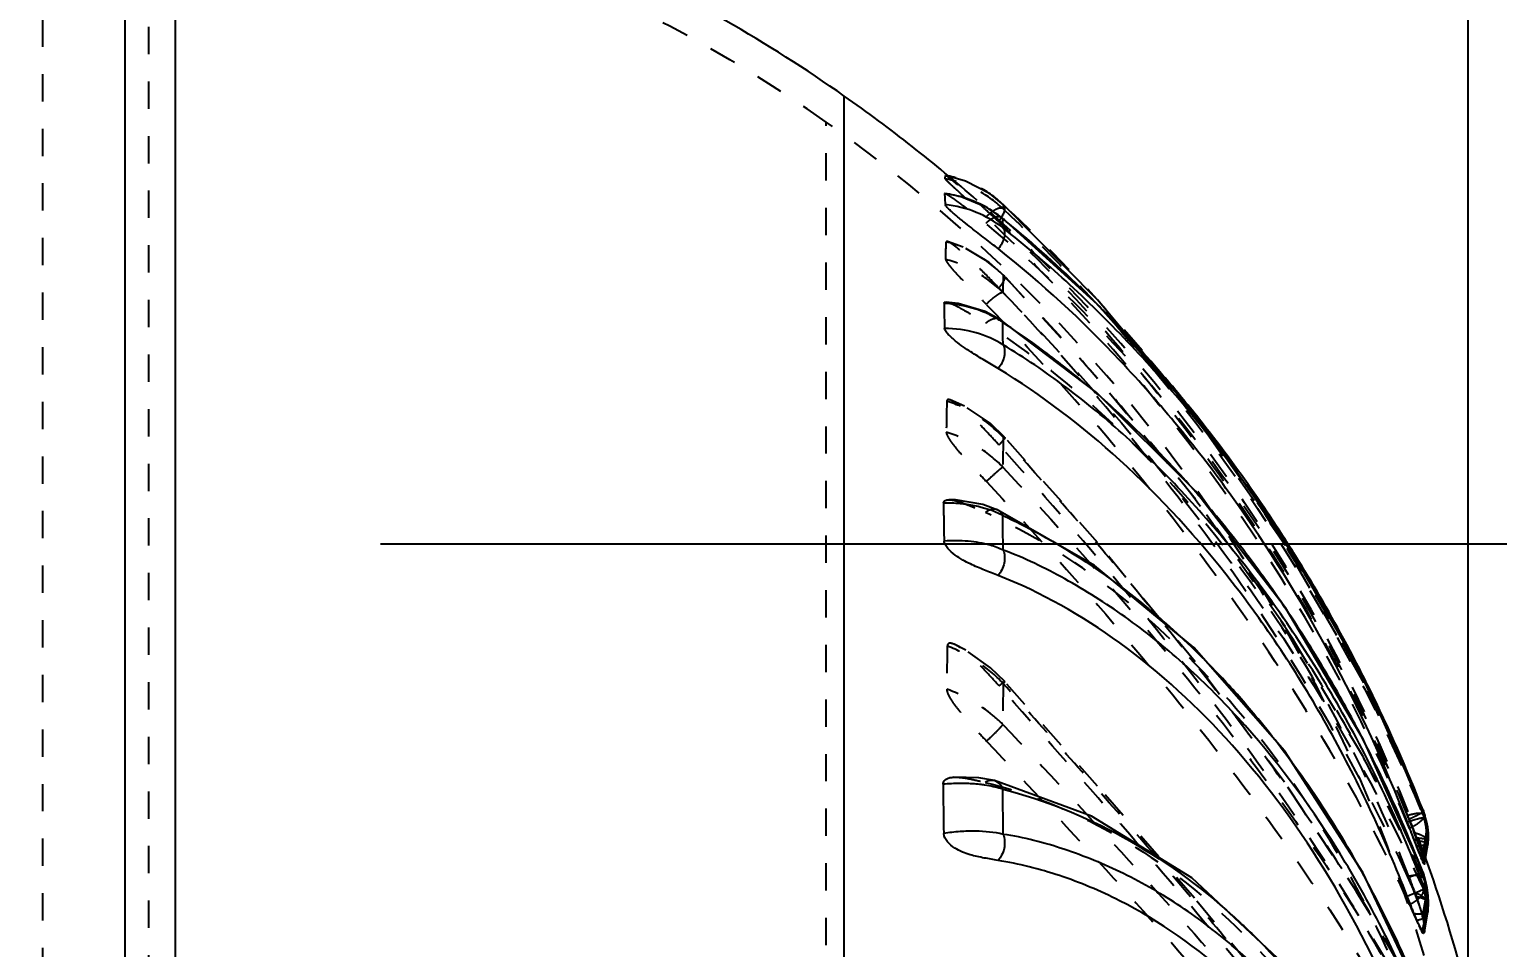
# Model space of a CAD drawing. Header units: millimetres. Extents: x 723 to 11228, y -2384 to 1578.
# Drawn here: x 1424.2 to 1512.1, y 322.1 to 377 of the extents above; entities that cross this region are included whole.
import ezdxf

# ---------------------------------------------------------------- set-up
doc = ezdxf.new("R2010")
doc.units = ezdxf.units.MM
doc.header["$LTSCALE"] = 16.335
doc.header["$PDMODE"] = 3
doc.header["$PDSIZE"] = 0.3125
doc.linetypes.add('HIDDEN', pattern=[0.2, 0.1, -0.1])
doc.layers.get('0').update_dxf_attribs({"linetype": 'CONTINUOUS'})
doc.layers.get('Defpoints').update_dxf_attribs({"linetype": 'CONTINUOUS'})
doc.layers.add('DEFAULT_2', color=8, linetype='HIDDEN')
doc.styles.get("Standard").update_dxf_attribs({"font": 'txt', "width": 0.8})
doc.dimstyles.new('ISO-25', dxfattribs={"dimtxt": 8, "dimasz": 8, "dimexe": 0, "dimexo": 0, "dimgap": 0, "dimtad": 1, "dimtxsty": 'Standard', "dimcen": 0, "dimclrd": 4, "dimclre": 4, "dimclrt": 6, "dimadec": 0, "dimazin": 0, "dimtfac": 1, "dimtofl": 0, "dimtmove": 0, "dimatfit": 3, "dimfxl": 0, "dimarcsym": 0})

# ---------------------------------------------------------------- blocks, each defined once
blk = doc.blocks.new('*D14')
at = {"color": 4, "lineweight": -2}
for p, q in [((1382.362, 291.603), (1382.362, 415.239)), ((1502.362, 415.239), (1390.362, 415.239)), ((1510.362, 291.603), (1510.362, 415.239))]:
    blk.add_line(p, q, dxfattribs=at)
at = {"color": 4}
for points in [[(1390.362, 416.572), (1390.362, 413.906), (1382.362, 415.239)], [(1502.362, 416.572), (1502.362, 413.906), (1510.362, 415.239)]]:
    blk.add_solid(points, dxfattribs=at)
at = {"layer": 'Defpoints', "color": 0}
for p in [(1382.362, 415.239), (1382.362, 291.603), (1510.362, 291.603)]:
    blk.add_point(p, dxfattribs=at)
at = {"color": 6, "insert": (1388.803, 419.239), "char_height": 8, "attachment_point": 5}
blk.add_mtext('128', dxfattribs=at)
blk = doc.blocks.new('*D107')
at = {"color": 4, "lineweight": -2}
for p, q in [((1445.258, 346.262), (1914.518, 346.262)), ((1914.518, 338.262), (1914.518, 245.426)), ((1703.239, 237.426), (1914.518, 237.426))]:
    blk.add_line(p, q, dxfattribs=at)
at = {"color": 4}
for points in [[(1913.184, 338.262), (1915.851, 338.262), (1914.518, 346.262)], [(1913.184, 245.426), (1915.851, 245.426), (1914.518, 237.426)]]:
    blk.add_solid(points, dxfattribs=at)
at = {"layer": 'Defpoints', "color": 0}
for p in [(1445.258, 346.262), (1703.239, 237.426), (1914.518, 237.426)]:
    blk.add_point(p, dxfattribs=at)
at = {"color": 6, "insert": (1909.851, 281.412), "char_height": 8, "attachment_point": 5, "rotation": 90}
blk.add_mtext('108,84', dxfattribs=at)

msp = doc.modelspace()

# ---------------------------------------------------------------- linework, layer by layer
at = {"color": 7, "linetype": 'Continuous'}
for p, q in [((1429.968, 391.128), (1429.968, 81.107)), ((1433.004, 86.333), (1433.004, 385.832)), ((1473.025, 101.806), (1473.025, 373.047)), ((1479.03, 367.21), (1479.048, 367.22)), ((1479.958, 367.039), (1479.048, 367.22)), ((1481.565, 366.379), (1479.958, 367.039)), ((1482.548, 366.547), (1482.549, 366.547)), ((1488.182, 360.855), (1482.549, 366.547)), ((1482.472, 365.758), (1481.565, 366.379)), ((1482.473, 365.758), (1482.472, 365.758)), ((1488.197, 360.559), (1482.473, 365.758)), ((1482.516, 365.714), (1482.473, 365.758)), ((1482.533, 365.15), (1482.516, 365.714)), ((1479.848, 360.63), (1479.118, 360.719)), ((1481.461, 360.153), (1479.848, 360.63)), ((1492.03, 356.256), (1488.182, 360.855)), ((1482.37, 359.663), (1481.461, 360.153)), ((1482.516, 359.501), (1482.37, 359.663)), ((1488.126, 355.305), (1482.37, 359.663)), ((1482.37, 359.663), (1482.37, 359.663)), ((1482.523, 358.62), (1482.516, 359.501)), ((1482.533, 358.157), (1482.523, 358.62)), ((1479.69, 348.882), (1479.287, 348.897)), ((1482.218, 348.28), (1482.218, 348.28)), ((1488.001, 344.966), (1482.218, 348.28)), ((1482.517, 347.279), (1482.516, 347.953)), ((1482.533, 345.887), (1482.517, 347.279)), ((1482.009, 332.089), (1482.007, 332.089)), ((1487.826, 329.972), (1482.007, 332.089)), ((1482.533, 328.877), (1482.516, 331.575)), ((1507.663, 330.324), (1507.682, 330.275)), ((1507.751, 330.082), (1507.682, 330.275)), ((1507.682, 330.275), (1507.684, 330.271)), ((1507.821, 329.849), (1507.75, 330.082)), ((1507.995, 328.82), (1507.957, 329.26)), ((1507.756, 327.094), (1507.954, 328.265)), ((1507.693, 327.153), (1507.762, 327.557)), ((1507.682, 326.535), (1507.685, 326.546)), ((1507.817, 326.109), (1507.682, 326.535)), ((1507.817, 326.109), (1507.685, 326.546)), ((1507.817, 326.108), (1507.817, 326.109)), ((1507.906, 325.67), (1507.817, 326.108)), ((1507.971, 325.226), (1507.906, 325.67)), ((1507.996, 324.772), (1507.971, 325.226)), ((1507.949, 324.217), (1507.962, 324.297)), ((1507.962, 324.297), (1507.996, 324.772)), ((1507.747, 323.028), (1507.95, 324.22)), ((1507.949, 324.217), (1507.895, 324.156)), ((1507.69, 322.939), (1507.759, 323.342)), ((1507.747, 323.028), (1507.69, 322.939))]:
    msp.add_line(p, q, dxfattribs=at)
for points in [[(1482.548, 366.547), (1481.746, 367.192), (1480.285, 367.963), (1479.097, 368.3)], [(1507.684, 330.271), (1504.106, 338.295), (1499.449, 346.464), (1494.089, 353.944), (1488.197, 360.559)], [(1507.685, 326.546), (1504.097, 334.532), (1499.425, 342.43), (1494.044, 349.409), (1488.126, 355.305)], [(1482.218, 348.28), (1481.323, 348.61), (1479.69, 348.882)], [(1507.679, 318.962), (1504.067, 326.586), (1499.365, 333.88), (1493.952, 340.054), (1488.001, 344.966)], [(1482.009, 332.089), (1481.07, 332.255), (1479.57, 332.296)], [(1507.665, 307.854), (1504.011, 314.806), (1499.267, 321.177), (1493.816, 326.268), (1487.826, 329.972)], [(1507.957, 329.26), (1507.89, 329.593), (1507.821, 329.849)], [(1507.955, 328.271), (1507.963, 328.327), (1507.995, 328.82)], [(1507.967, 328.381), (1507.989, 328.571), (1507.99, 328.732)]]:
    msp.add_lwpolyline(points, dxfattribs=at)
for centre, radius, start, end in [((1421.936, 300.394), 88.818, 54.88495, 65.72169), ((1418.274, 295.186), 95.184, 48.79621, 54.88513), ((1478.125, 360.191), 7.077, 73.2539, 82.65761), ((1478.209, 360.452), 6.803, 61.50376, 73.29609), ((1478.284, 360.594), 6.642, 50.94293, 61.49448), ((1478.361, 360.695), 6.515, 50.37756, 50.90565), ((1438.73, 312.045), 69.264, 50.57008, 50.79059), ((1436.324, 309.168), 73.014, 45.53535, 50.54571), ((1432.577, 305.231), 78.449, 43.39145, 45.59646), ((1533.594, 361.113), 54.6, 180.4896, 181.52045), ((1478.542, 352.671), 7.989, 85.93873, 86.74279), ((1543.447, 361.347), 64.455, 181.49563, 181.95521), ((1479.16, 354.605), 5.936, 55.57009, 57.52013), ((1455.23, 317.806), 49.83, 54.08241, 56.79895), ((1430.101, 302.891), 81.856, 39.6985, 43.39064), ((1453.189, 314.974), 53.321, 50.44653, 54.09126), ((1450.687, 311.91), 57.277, 46.65863, 50.46886), ((1427.329, 300.542), 85.488, 37.52868, 39.72328), ((1447.887, 308.913), 61.378, 42.93217, 46.67764), ((1425.743, 299.319), 87.492, 33.92582, 37.53112), ((1444.904, 306.097), 65.48, 39.68875, 42.95831), ((1600.081, 349.356), 121.117, 180.31345, 180.66426), ((1479.892, 342.835), 5.752, 62.8578, 66.72397), ((1423.739, 297.948), 89.919, 31.95797, 33.93836), ((1611.461, 349.489), 132.497, 180.66492, 181.32633), ((1442.249, 303.873), 68.943, 35.87529, 39.70153), ((1422.691, 297.29), 91.157, 28.36593, 31.95997), ((1439.139, 301.589), 72.802, 33.13286, 35.89757), ((1462.093, 307.224), 45.667, 48.60772, 50.91382), ((1460.086, 304.959), 48.694, 43.0802, 48.59767), ((1436.453, 299.825), 76.016, 29.38651, 33.1402), ((1421.989, 296.912), 91.955, 26.28881, 28.36517), ((1457.432, 302.409), 52.374, 39.8757, 43.13538), ((1421.028, 296.437), 93.026, 21.36302, 26.28949), ((1433.885, 298.356), 78.974, 26.64691, 29.40043), ((1454.607, 300.04), 56.06, 35.48701, 39.88202), ((1430.272, 296.539), 83.018, 21.77932, 26.64968), ((1451.372, 297.688), 60.06, 32.13842, 35.52246), ((1690.853, 332.776), 211.914, 180.24425, 181.04022), ((1480.326, 324.341), 7.561, 77.67788, 81.6358), ((1481.877, 331.547), 0.557, 66.68756, 76.3833), ((1448.262, 295.722), 63.74, 27.99754, 32.14825), ((1425.776, 298.292), 87.847, 21.19357, 21.32275), ((1426.015, 298.385), 87.591, 21.06255, 21.19358), ((1505.151, 329.271), 2.724, 12.84904, 17.32018), ((1505.172, 328.867), 2.768, 10.43592, 21.12081), ((1426.725, 341.529), 82.233, 350.2171, 350.50187), ((1467.214, 334.69), 41.17, 350.59046, 351.1616), ((1428.089, 295.619), 85.386, 21.22702, 21.80894), ((1418.274, 295.186), 95.184, 14.45961, 19.62856), ((1436.309, 298.391), 76.474, 21.18239, 21.52423), ((1443.58, 293.194), 69.06, 23.86376, 28.02609), ((1436.684, 298.536), 76.072, 20.89396, 21.18234), ((1505.17, 324.671), 2.769, 10.32738, 21.06287), ((1505.115, 324.66), 2.824, 0.35379, 10.34258), ((1505.038, 324.662), 2.901, 349.95368, 0.30624), ((1470.422, 295.331), 38.607, 46.88668, 47.9389), ((1396.047, 342.605), 113.361, 350.21657, 350.42501), ((1455.187, 332.563), 53.374, 350.49417, 350.93742)]:
    msp.add_arc(centre, radius, start, end, dxfattribs=at)
for points, knots in [([(1479.029, 367.21), (1479.03, 367.16), (1479.037, 366.939), (1479.05, 366.718), (1479.062, 366.548)], [0, 0, 0, 0, 0.226653, 1, 1, 1, 1]), ([(1482.533, 365.15), (1482.047, 365.537), (1480.94, 366.179), (1479.698, 366.482), (1479.062, 366.548)], [0, 0, 0, 0, 0.492428, 1, 1, 1, 1]), ([(1482.253, 363.898), (1481.985, 364.108), (1481.579, 364.424), (1481.03, 364.847), (1480.603, 365.178), (1480.239, 365.465), (1479.942, 365.705), (1479.715, 365.894), (1479.492, 366.086), (1479.317, 366.246), (1479.195, 366.367), (1479.126, 366.442), (1479.083, 366.499), (1479.064, 366.534), (1479.063, 366.547)], [0, 0, 0, 0, 0.245712, 0.371283, 0.500555, 0.635333, 0.70522, 0.77663, 0.848532, 0.917304, 0.947648, 0.972617, 0.99023, 1, 1, 1, 1]), ([(1482.548, 366.547), (1482.622, 366.477), (1482.638, 366.265), (1482.558, 366.018), (1482.483, 365.869), (1482.438, 365.793)], [0, 0, 0, 0, 0.38327, 0.666902, 1, 1, 1, 1]), ([(1482.533, 365.15), (1482.583, 365.083), (1482.639, 364.887), (1482.606, 364.565), (1482.468, 364.221), (1482.331, 364.002), (1482.252, 363.898)], [0, 0, 0, 0, 0.186593, 0.427699, 0.711535, 1, 1, 1, 1]), ([(1507.61, 330.235), (1506.237, 333.753), (1503.06, 340.592), (1498.088, 348.539), (1493.593, 354.359), (1490.062, 358.351), (1486.391, 361.955), (1483.831, 364.142), (1482.533, 365.15)], [0, 0, 0, 0, 0.26062, 0.518986, 0.645182, 0.767892, 0.88654, 1, 1, 1, 1]), ([(1506.724, 329.61), (1504.063, 336.466), (1498.86, 346.204), (1489.866, 357.201), (1484.84, 361.863), (1482.253, 363.898)], [0, 0, 0, 0, 0.518692, 0.767856, 1, 1, 1, 1]), ([(1478.997, 360.646), (1478.997, 360.659), (1479.001, 360.684), (1479.032, 360.71), (1479.073, 360.72), (1479.102, 360.719), (1479.118, 360.718)], [0, 0, 0, 0, 0.237927, 0.451147, 0.699007, 1, 1, 1, 1]), ([(1481.444, 360.088), (1481.264, 360.164), (1480.513, 360.447), (1479.713, 360.596), (1479.108, 360.639)], [0, 0, 0, 0, 0.243438, 1, 1, 1, 1]), ([(1482.347, 359.612), (1482.276, 359.658), (1481.985, 359.834), (1481.68, 359.987), (1481.444, 360.088)], [0, 0, 0, 0, 0.247217, 1, 1, 1, 1]), ([(1482.533, 358.157), (1482.033, 358.474), (1480.891, 358.97), (1479.662, 359.138), (1479.029, 359.148)], [0, 0, 0, 0, 0.483056, 1, 1, 1, 1]), ([(1482.243, 356.737), (1481.973, 356.9), (1481.563, 357.144), (1481.01, 357.478), (1480.579, 357.748), (1480.133, 358.046), (1479.756, 358.326), (1479.459, 358.578), (1479.253, 358.778), (1479.102, 358.961), (1479.032, 359.092), (1479.03, 359.147)], [0, 0, 0, 0, 0.23292, 0.352632, 0.476866, 0.608142, 0.748955, 0.822761, 0.895995, 0.959671, 1, 1, 1, 1]), ([(1482.533, 358.157), (1482.584, 358.064), (1482.638, 357.829), (1482.609, 357.453), (1482.468, 357.075), (1482.324, 356.842), (1482.242, 356.738)], [0, 0, 0, 0, 0.209646, 0.462567, 0.737184, 1, 1, 1, 1]), ([(1507.45, 326.448), (1506.769, 328.176), (1505.289, 331.561), (1501.946, 337.995), (1497.998, 343.932), (1493.51, 349.187), (1490.005, 352.654), (1486.363, 355.655), (1483.824, 357.399), (1482.533, 358.157)], [0, 0, 0, 0, 0.135841, 0.270035, 0.530262, 0.655091, 0.775199, 0.890446, 1, 1, 1, 1]), ([(1506.717, 325.179), (1505.398, 328.59), (1502.362, 335.129), (1496.592, 343.945), (1489.92, 351.281), (1484.842, 355.17), (1482.243, 356.737)], [0, 0, 0, 0, 0.270263, 0.530843, 0.775762, 1, 1, 1, 1]), ([(1478.966, 348.693), (1478.966, 348.728), (1478.983, 348.799), (1479.067, 348.866), (1479.172, 348.894), (1479.247, 348.897), (1479.287, 348.897)], [0, 0, 0, 0, 0.24941, 0.473057, 0.720147, 1, 1, 1, 1]), ([(1480.267, 348.623), (1480.162, 348.637), (1479.73, 348.684), (1479.294, 348.698), (1478.966, 348.693)], [0, 0, 0, 0, 0.244964, 1, 1, 1, 1]), ([(1481.435, 348.381), (1481.341, 348.408), (1480.958, 348.512), (1480.565, 348.585), (1480.267, 348.623)], [0, 0, 0, 0, 0.244143, 1, 1, 1, 1]), ([(1482.165, 348.119), (1482.106, 348.144), (1481.867, 348.242), (1481.622, 348.326), (1481.435, 348.381)], [0, 0, 0, 0, 0.245706, 1, 1, 1, 1]), ([(1482.516, 347.953), (1482.501, 347.989), (1482.432, 348.121), (1482.317, 348.23), (1482.217, 348.278)], [0, 0, 0, 0, 0.255917, 1, 1, 1, 1]), ([(1482.516, 347.954), (1483.242, 347.617), (1486.192, 346.125), (1488.942, 344.249), (1490.886, 342.671)], [0, 0, 0, 0, 0.242281, 1, 1, 1, 1]), ([(1482.533, 345.887), (1482.28, 345.999), (1481.6, 346.244), (1480.409, 346.45), (1479.479, 346.457), (1479, 346.422)], [0, 0, 0, 0, 0.229634, 0.599729, 1, 1, 1, 1]), ([(1482.234, 344.364), (1481.962, 344.471), (1481.402, 344.689), (1480.692, 344.985), (1480.107, 345.288), (1479.643, 345.584), (1479.278, 345.897), (1479.061, 346.19), (1479.002, 346.351), (1479.001, 346.421)], [0, 0, 0, 0, 0.222536, 0.45687, 0.584349, 0.723477, 0.874836, 0.94639, 1, 1, 1, 1]), ([(1482.533, 345.887), (1482.583, 345.774), (1482.637, 345.508), (1482.611, 345.095), (1482.467, 344.699), (1482.318, 344.464), (1482.233, 344.365)], [0, 0, 0, 0, 0.229567, 0.491265, 0.757629, 1, 1, 1, 1]), ([(1507.271, 318.795), (1506.593, 320.412), (1505.12, 323.553), (1501.806, 329.415), (1497.878, 334.68), (1493.406, 339.123), (1489.926, 341.916), (1486.315, 344.191), (1483.806, 345.416), (1482.533, 345.887)], [0, 0, 0, 0, 0.139814, 0.276315, 0.536708, 0.660134, 0.778328, 0.891741, 1, 1, 1, 1]), ([(1506.71, 316.913), (1505.408, 320.145), (1502.417, 326.248), (1496.636, 334.227), (1489.925, 340.446), (1484.814, 343.351), (1482.234, 344.364)], [0, 0, 0, 0, 0.277152, 0.538118, 0.779498, 1, 1, 1, 1]), ([(1478.94, 331.872), (1478.94, 331.945), (1478.982, 332.089), (1479.154, 332.217), (1479.354, 332.278), (1479.496, 332.293), (1479.57, 332.296)], [0, 0, 0, 0, 0.259699, 0.492328, 0.737373, 1, 1, 1, 1]), ([(1480.251, 331.919), (1480.144, 331.921), (1479.707, 331.924), (1479.269, 331.901), (1478.939, 331.873)], [0, 0, 0, 0, 0.24379, 1, 1, 1, 1]), ([(1481.426, 331.822), (1481.332, 331.836), (1480.942, 331.887), (1480.549, 331.912), (1480.251, 331.919)], [0, 0, 0, 0, 0.241905, 1, 1, 1, 1]), ([(1482.516, 331.575), (1482.47, 331.59), (1482.28, 331.648), (1482.087, 331.696), (1481.94, 331.729)], [0, 0, 0, 0, 0.244122, 1, 1, 1, 1]), ([(1482.516, 331.575), (1482.497, 331.628), (1482.407, 331.824), (1482.244, 331.995), (1482.098, 332.059)], [0, 0, 0, 0, 0.260321, 1, 1, 1, 1]), ([(1482.516, 331.575), (1485.006, 330.944), (1489.963, 328.945), (1494.274, 325.809), (1496.286, 323.994)], [0, 0, 0, 0, 0.486669, 1, 1, 1, 1]), ([(1506.724, 329.609), (1506.827, 329.647), (1507.028, 329.717), (1507.307, 329.804), (1507.53, 329.859), (1507.658, 329.879), (1507.706, 329.877)], [0, 0, 0, 0, 0.32295, 0.624183, 0.857128, 1, 1, 1, 1]), ([(1507.682, 330.275), (1507.694, 330.237), (1507.711, 330.182), (1507.732, 330.11), (1507.753, 330.036), (1507.771, 329.966), (1507.785, 329.902), (1507.787, 329.873), (1507.789, 329.853), (1507.778, 329.843), (1507.765, 329.852), (1507.758, 329.859), (1507.754, 329.864)], [0, 0, 0, 0, 0.249069, 0.36329, 0.469281, 0.727783, 0.817539, 0.878894, 0.91479, 0.933185, 0.957702, 1, 1, 1, 1]), ([(1507.706, 329.877), (1507.712, 329.877), (1507.728, 329.875), (1507.746, 329.872), (1507.754, 329.864)], [0, 0, 0, 0, 0.342318, 1, 1, 1, 1]), ([(1482.533, 328.877), (1481.994, 329.002), (1481.127, 329.091), (1479.935, 329.05), (1479.299, 328.979), (1478.974, 328.929)], [0, 0, 0, 0, 0.463808, 0.72408, 1, 1, 1, 1]), ([(1482.226, 327.322), (1481.952, 327.367), (1481.391, 327.458), (1480.677, 327.607), (1480.086, 327.81), (1479.613, 328.05), (1479.184, 328.391), (1478.978, 328.748), (1478.975, 328.928)], [0, 0, 0, 0, 0.217442, 0.445742, 0.569682, 0.705774, 0.85846, 1, 1, 1, 1]), ([(1482.533, 328.877), (1482.583, 328.749), (1482.637, 328.464), (1482.612, 328.031), (1482.467, 327.635), (1482.313, 327.411), (1482.225, 327.322)], [0, 0, 0, 0, 0.247784, 0.5163, 0.774664, 1, 1, 1, 1]), ([(1507.062, 307.587), (1506.386, 309.02), (1504.915, 311.776), (1501.625, 316.818), (1497.706, 321.177), (1493.267, 324.597), (1489.812, 326.596), (1486.235, 328.051), (1483.77, 328.706), (1482.533, 328.877)], [0, 0, 0, 0, 0.140918, 0.27736, 0.535079, 0.657123, 0.774655, 0.888869, 1, 1, 1, 1]), ([(1507.692, 327.154), (1507.677, 327.18), (1507.646, 327.254), (1507.564, 327.446), (1507.446, 327.747), (1507.292, 328.141), (1507.185, 328.416), (1507.131, 328.557)], [0, 0, 0, 0, 0.060022, 0.159147, 0.41446, 0.701245, 1, 1, 1, 1]), ([(1507.131, 328.556), (1507.223, 328.539), (1507.395, 328.504), (1507.623, 328.453), (1507.784, 328.408), (1507.87, 328.381), (1507.895, 328.365)], [0, 0, 0, 0, 0.358039, 0.665601, 0.884287, 1, 1, 1, 1]), ([(1507.954, 328.265), (1507.953, 328.263), (1507.943, 328.276), (1507.937, 328.287), (1507.916, 328.324), (1507.903, 328.349), (1507.895, 328.365)], [0, 0, 0, 0, 0.046071, 0.223377, 0.539405, 1, 1, 1, 1]), ([(1506.703, 305.174), (1505.417, 308.096), (1502.455, 313.536), (1496.642, 320.342), (1490.864, 324.435), (1485.969, 326.49), (1483.472, 327.115), (1482.226, 327.322)], [0, 0, 0, 0, 0.279063, 0.53745, 0.776135, 0.889625, 1, 1, 1, 1]), ([(1507.756, 327.094), (1507.755, 327.09), (1507.75, 327.079), (1507.731, 327.095), (1507.715, 327.117), (1507.7, 327.14), (1507.692, 327.154)], [0, 0, 0, 0, 0.117911, 0.254713, 0.543853, 1, 1, 1, 1]), ([(1507.682, 326.535), (1507.711, 326.395), (1507.758, 326.16), (1507.79, 325.919), (1507.788, 325.821)], [0, 0, 0, 0, 0.591926, 1, 1, 1, 1]), ([(1506.717, 325.179), (1506.841, 325.227), (1507.078, 325.323), (1507.357, 325.444), (1507.544, 325.535), (1507.644, 325.588), (1507.71, 325.629), (1507.745, 325.654), (1507.754, 325.666)], [0, 0, 0, 0, 0.348667, 0.667536, 0.793772, 0.892252, 0.961384, 1, 1, 1, 1]), ([(1507.122, 324.147), (1507.087, 324.231), (1506.95, 324.574), (1506.817, 324.919), (1506.717, 325.179)], [0, 0, 0, 0, 0.245259, 1, 1, 1, 1]), ([(1507.788, 325.821), (1507.787, 325.804), (1507.784, 325.751), (1507.773, 325.696), (1507.754, 325.666)], [0, 0, 0, 0, 0.323983, 1, 1, 1, 1]), ([(1496.808, 323.514), (1497.134, 323.209), (1498.434, 321.949), (1499.648, 320.602), (1500.514, 319.547)], [0, 0, 0, 0, 0.246294, 1, 1, 1, 1]), ([(1507.122, 324.146), (1507.215, 324.136), (1507.388, 324.12), (1507.617, 324.111), (1507.773, 324.117), (1507.857, 324.136), (1507.886, 324.148), (1507.895, 324.156)], [0, 0, 0, 0, 0.36005, 0.66699, 0.88317, 0.953732, 1, 1, 1, 1]), ([(1507.339, 323.625), (1507.321, 323.667), (1507.247, 323.84), (1507.176, 324.015), (1507.122, 324.147)], [0, 0, 0, 0, 0.242511, 1, 1, 1, 1]), ([(1507.508, 323.244), (1507.495, 323.274), (1507.437, 323.4), (1507.381, 323.527), (1507.339, 323.625)], [0, 0, 0, 0, 0.234227, 1, 1, 1, 1]), ([(1507.69, 322.939), (1507.685, 322.938), (1507.673, 322.947), (1507.649, 322.976), (1507.611, 323.038), (1507.562, 323.132), (1507.527, 323.205), (1507.508, 323.244)], [0, 0, 0, 0, 0.038435, 0.106864, 0.328853, 0.63604, 1, 1, 1, 1])]:
    msp.add_open_spline(points, degree=3, knots=knots, dxfattribs=at)
for points in [[(1507.131, 328.557), (1506.995, 328.907), (1506.86, 329.259), (1506.724, 329.61)], [(1507.895, 328.365), (1507.954, 328.694), (1507.954, 329.039), (1507.894, 329.368)]]:
    msp.add_open_spline(points, degree=3, dxfattribs=at)
at = {"layer": 'DEFAULT_2', "color": 8, "linetype": 'HIDDEN'}
for p, q in [((1425.029, 387.427), (1425.029, 87.425)), ((1431.392, 88.057), (1431.392, 386.796)), ((1471.933, 103.36), (1471.933, 371.493)), ((1479.098, 368.299), (1479.096, 368.299)), ((1482.533, 366.561), (1482.516, 366.319)), ((1482.533, 366.561), (1482.548, 366.547)), ((1482.533, 362.328), (1482.516, 361.292)), ((1482.533, 362.328), (1482.595, 362.297)), ((1482.595, 362.297), (1482.596, 362.297)), ((1482.533, 352.636), (1482.516, 350.85)), ((1482.533, 352.636), (1482.619, 352.647)), ((1482.619, 352.647), (1482.619, 352.647)), ((1499.406, 341.315), (1494.039, 348.93)), ((1482.533, 337.909), (1482.516, 335.452)), ((1482.533, 337.909), (1482.625, 338.016)), ((1507.749, 330.034), (1507.754, 330.022)), ((1507.893, 329.571), (1507.848, 329.746)), ((1507.95, 329.301), (1507.893, 329.571)), ((1507.99, 328.954), (1507.95, 329.301)), ((1507.99, 328.732), (1507.99, 328.954)), ((1507.635, 327.599), (1507.808, 328.604)), ((1507.637, 327.317), (1507.808, 328.274)), ((1507.695, 327.446), (1507.763, 327.828)), ((1507.759, 327.153), (1507.951, 328.249)), ((1507.952, 328.259), (1507.967, 328.381)), ((1507.809, 326.009), (1507.732, 326.203)), ((1507.732, 326.203), (1507.754, 326.133)), ((1507.906, 325.643), (1507.809, 326.009)), ((1507.906, 325.643), (1507.906, 325.647)), ((1507.925, 325.527), (1507.906, 325.643)), ((1507.972, 325.199), (1507.971, 325.226)), ((1507.632, 323.94), (1507.808, 324.949)), ((1507.64, 323.105), (1507.808, 323.974)), ((1507.754, 323.191), (1507.939, 324.164))]:
    msp.add_line(p, q, dxfattribs=at)
for points in [[(1482.595, 362.297), (1481.701, 363.095), (1480.145, 364.012), (1479.192, 364.348)], [(1494.039, 348.93), (1488.198, 356.15), (1482.596, 362.297)], [(1507.749, 330.034), (1504.125, 337.935), (1499.423, 346.147), (1494.045, 353.847), (1492.03, 356.256)], [(1482.619, 352.647), (1481.748, 353.482), (1480.228, 354.488), (1479.366, 354.863)], [(1494.017, 339.193), (1488.195, 346.312), (1482.619, 352.647)], [(1507.732, 326.203), (1504.105, 333.487), (1499.406, 341.315)], [(1482.625, 338.016), (1481.778, 338.849), (1480.293, 339.898), (1479.607, 340.245)], [(1507.7, 318.541), (1504.068, 324.89), (1499.372, 331.994), (1494.017, 339.193)], [(1493.982, 325.053), (1488.18, 331.764), (1482.625, 338.016)], [(1507.634, 307.402), (1504.008, 312.524), (1499.322, 318.587), (1493.982, 325.053)], [(1507.94, 324.168), (1507.996, 324.744), (1507.995, 324.759)]]:
    msp.add_lwpolyline(points, dxfattribs=at)
for centre, radius, start, end in [((1421.936, 300.394), 86.918, 54.88515, 83.75396), ((1418.274, 295.186), 93.284, 14.45961, 54.88513), ((1418.274, 295.186), 95.184, 19.62856, 48.79621), ((1480.337, 367.021), 2.434, 322.26622, 329.68264), ((1559.604, 352.477), 80.476, 178.34487, 179.67322), ((1636.794, 336.894), 157.637, 178.81795, 179.75969), ((1456.098, 309.322), 54.698, 21.06795, 22.22802), ((1505.353, 329.049), 2.59, 19.18705, 22.04968), ((1505.382, 329.059), 2.559, 15.56141, 19.18765), ((1505.416, 329.069), 2.524, 10.99249, 15.56158), ((1505.432, 329.073), 2.507, 0.38766, 10.9792), ((1505.355, 329.076), 2.585, 349.35584, 0.29271), ((1481.944, 332.661), 26.266, 350.24342, 350.41897), ((1475.241, 333.782), 33.063, 350.4355, 350.98005), ((1485.829, 328.584), 22.38, 349.46289, 350.39168)]:
    msp.add_arc(centre, radius, start, end, dxfattribs=at)
for points, knots in [([(1479.063, 368.096), (1479.065, 368.137), (1479.07, 368.206), (1479.084, 368.274), (1479.096, 368.299)], [0, 0, 0, 0, 0.594499, 1, 1, 1, 1]), ([(1482.533, 366.561), (1482.058, 367), (1480.98, 367.754), (1479.734, 368.179), (1479.096, 368.299)], [0, 0, 0, 0, 0.499198, 1, 1, 1, 1]), ([(1482.262, 365.531), (1482, 365.777), (1481.602, 366.145), (1481.062, 366.633), (1480.643, 367.005), (1480.286, 367.318), (1479.993, 367.57), (1479.77, 367.759), (1479.551, 367.943), (1479.377, 368.087), (1479.251, 368.187), (1479.18, 368.244), (1479.13, 368.278), (1479.106, 368.298), (1479.098, 368.299)], [0, 0, 0, 0, 0.25646, 0.386644, 0.519389, 0.655665, 0.725166, 0.795128, 0.864247, 0.928777, 0.956596, 0.978924, 0.993698, 1, 1, 1, 1]), ([(1482.516, 366.319), (1482.039, 366.765), (1480.958, 367.531), (1479.705, 367.97), (1479.063, 368.097)], [0, 0, 0, 0, 0.499244, 1, 1, 1, 1]), ([(1479.063, 368.096), (1479.063, 368.09), (1479.078, 368.074), (1479.101, 368.045), (1479.14, 368.005), (1479.208, 367.936), (1479.31, 367.838), (1479.447, 367.71), (1479.597, 367.571), (1479.813, 367.373), (1480.094, 367.115), (1480.441, 366.799), (1480.793, 366.474), (1481.149, 366.145), (1481.386, 365.923), (1481.505, 365.812)], [0, 0, 0, 0, 0.005733, 0.017615, 0.034447, 0.055084, 0.104576, 0.161477, 0.223176, 0.288127, 0.424211, 0.565194, 0.708841, 0.853972, 1, 1, 1, 1]), ([(1479.048, 367.22), (1479.074, 367.217), (1479.134, 367.186), (1479.235, 367.13), (1479.359, 367.05), (1479.552, 366.92), (1479.811, 366.734), (1480.134, 366.494), (1480.468, 366.238), (1480.924, 365.882), (1481.266, 365.608), (1481.493, 365.423)], [0, 0, 0, 0, 0.025195, 0.065149, 0.114732, 0.170758, 0.29498, 0.428902, 0.568233, 0.710638, 1, 1, 1, 1]), ([(1507.754, 330.022), (1506.354, 333.464), (1503.12, 340.279), (1495.276, 352.962), (1487.924, 361.531), (1482.533, 366.561)], [0, 0, 0, 0, 0.249451, 0.505038, 1, 1, 1, 1]), ([(1482.472, 365.757), (1482.422, 365.796), (1482.273, 365.842), (1482.02, 365.79), (1481.752, 365.642), (1481.578, 365.504), (1481.494, 365.424)], [0, 0, 0, 0, 0.172947, 0.397908, 0.68488, 1, 1, 1, 1]), ([(1482.516, 366.319), (1482.469, 366.349), (1482.311, 366.352), (1482.069, 366.255), (1481.786, 366.066), (1481.598, 365.903), (1481.505, 365.812)], [0, 0, 0, 0, 0.142143, 0.365752, 0.668182, 1, 1, 1, 1]), ([(1506.845, 329.236), (1504.017, 336.157), (1498.507, 346.115), (1489.34, 357.91), (1484.178, 363.304), (1481.505, 365.812)], [0, 0, 0, 0, 0.500957, 0.754451, 1, 1, 1, 1]), ([(1482.516, 366.319), (1485.166, 363.823), (1490.285, 358.456), (1499.384, 346.726), (1504.86, 336.832), (1507.682, 329.958)], [0, 0, 0, 0, 0.245458, 0.498927, 1, 1, 1, 1]), ([(1506.838, 329.787), (1504.099, 336.835), (1498.714, 346.871), (1489.416, 358.306), (1484.194, 363.232), (1481.494, 365.424)], [0, 0, 0, 0, 0.513982, 0.763634, 1, 1, 1, 1]), ([(1506.731, 330.014), (1503.977, 336.772), (1498.642, 346.482), (1489.784, 357.938), (1484.821, 363.137), (1482.262, 365.531)], [0, 0, 0, 0, 0.504395, 0.757799, 1, 1, 1, 1]), ([(1479.097, 363.268), (1479.098, 363.361), (1479.103, 363.714), (1479.115, 364.066), (1479.13, 364.326)], [0, 0, 0, 0, 0.264045, 1, 1, 1, 1]), ([(1479.193, 364.347), (1479.178, 364.351), (1479.149, 364.361), (1479.131, 364.335), (1479.13, 364.325)], [0, 0, 0, 0, 0.612556, 1, 1, 1, 1]), ([(1482.533, 362.328), (1482.064, 362.803), (1481.007, 363.633), (1479.767, 364.156), (1479.13, 364.326)], [0, 0, 0, 0, 0.502809, 1, 1, 1, 1]), ([(1482.273, 361.564), (1482.028, 361.82), (1481.656, 362.202), (1481.151, 362.707), (1480.763, 363.084), (1480.364, 363.457), (1480.021, 363.759), (1479.743, 363.988), (1479.541, 364.144), (1479.361, 364.265), (1479.245, 364.332), (1479.193, 364.347)], [0, 0, 0, 0, 0.255371, 0.384078, 0.514019, 0.645455, 0.777652, 0.842851, 0.905378, 0.960871, 1, 1, 1, 1]), ([(1479.097, 363.268), (1479.097, 363.233), (1479.14, 363.15), (1479.222, 363.025), (1479.34, 362.875), (1479.526, 362.655), (1479.786, 362.369), (1480.116, 362.022), (1480.46, 361.668), (1480.929, 361.19), (1481.282, 360.831), (1481.517, 360.59)], [0, 0, 0, 0, 0.028749, 0.072889, 0.12628, 0.185212, 0.312304, 0.445854, 0.58257, 0.720932, 1, 1, 1, 1]), ([(1482.516, 361.292), (1482.044, 361.763), (1480.982, 362.587), (1479.738, 363.103), (1479.097, 363.268)], [0, 0, 0, 0, 0.501978, 1, 1, 1, 1]), ([(1482.594, 362.296), (1482.619, 362.268), (1482.633, 362.158), (1482.565, 361.989), (1482.442, 361.782), (1482.333, 361.638), (1482.272, 361.565)], [0, 0, 0, 0, 0.135388, 0.353123, 0.655977, 1, 1, 1, 1]), ([(1507.754, 326.133), (1507.05, 327.692), (1505.542, 330.845), (1502.993, 335.529), (1500.133, 340.23), (1497.004, 344.901), (1493.634, 349.489), (1490.077, 353.951), (1486.381, 358.24), (1483.816, 360.982), (1482.533, 362.328)], [0, 0, 0, 0, 0.115763, 0.236456, 0.360798, 0.488043, 0.616878, 0.745954, 0.874143, 1, 1, 1, 1]), ([(1482.516, 361.292), (1482.492, 361.291), (1482.435, 361.277), (1482.295, 361.216), (1482.078, 361.078), (1481.802, 360.857), (1481.611, 360.683), (1481.517, 360.59)], [0, 0, 0, 0, 0.057614, 0.139709, 0.37256, 0.677565, 1, 1, 1, 1]), ([(1506.738, 326.368), (1505.348, 329.462), (1502.127, 335.697), (1496.347, 344.722), (1489.687, 353.439), (1484.795, 358.93), (1482.273, 361.564)], [0, 0, 0, 0, 0.236382, 0.488019, 0.745922, 1, 1, 1, 1]), ([(1482.516, 361.292), (1485.132, 358.605), (1490.184, 353.028), (1497.04, 344.182), (1502.963, 335.046), (1506.258, 328.733), (1507.682, 325.596)], [0, 0, 0, 0, 0.256423, 0.514038, 0.764423, 1, 1, 1, 1]), ([(1479.118, 360.718), (1479.196, 360.713), (1479.366, 360.658), (1479.628, 360.545), (1479.917, 360.395), (1480.329, 360.165), (1480.853, 359.846), (1481.271, 359.579), (1481.482, 359.443)], [0, 0, 0, 0, 0.086203, 0.195663, 0.318164, 0.448356, 0.720726, 1, 1, 1, 1]), ([(1506.852, 324.669), (1505.427, 327.828), (1502.117, 334.184), (1496.157, 343.378), (1489.249, 352.278), (1484.156, 357.888), (1481.517, 360.59)], [0, 0, 0, 0, 0.235436, 0.485787, 0.743452, 1, 1, 1, 1]), ([(1482.369, 359.661), (1482.313, 359.697), (1482.174, 359.747), (1481.939, 359.718), (1481.702, 359.611), (1481.552, 359.505), (1481.481, 359.443)], [0, 0, 0, 0, 0.204362, 0.438102, 0.709589, 1, 1, 1, 1]), ([(1506.831, 326.305), (1505.474, 329.814), (1502.341, 336.561), (1496.386, 345.714), (1489.462, 353.467), (1484.193, 357.681), (1481.482, 359.443)], [0, 0, 0, 0, 0.266514, 0.525084, 0.770909, 1, 1, 1, 1]), ([(1482.533, 352.636), (1482.067, 353.128), (1481.022, 353.999), (1479.796, 354.592), (1479.162, 354.802)], [0, 0, 0, 0, 0.503365, 1, 1, 1, 1]), ([(1479.367, 354.862), (1479.339, 354.872), (1479.291, 354.886), (1479.221, 354.89), (1479.17, 354.856), (1479.163, 354.819), (1479.163, 354.801)], [0, 0, 0, 0, 0.339655, 0.594351, 0.788244, 1, 1, 1, 1]), ([(1482.282, 352.168), (1482.054, 352.421), (1481.594, 352.923), (1481.003, 353.538), (1480.512, 354.013), (1480.134, 354.35), (1479.812, 354.606), (1479.555, 354.774), (1479.428, 354.839), (1479.367, 354.862)], [0, 0, 0, 0, 0.25586, 0.512697, 0.641433, 0.76942, 0.893302, 0.950542, 1, 1, 1, 1]), ([(1482.516, 350.85), (1482.047, 351.33), (1480.995, 352.177), (1479.766, 352.742), (1479.129, 352.937)], [0, 0, 0, 0, 0.50189, 1, 1, 1, 1]), ([(1479.13, 352.936), (1479.129, 352.887), (1479.165, 352.775), (1479.251, 352.61), (1479.367, 352.429), (1479.551, 352.176), (1479.809, 351.859), (1480.137, 351.482), (1480.479, 351.107), (1480.943, 350.607), (1481.294, 350.233), (1481.528, 349.984)], [0, 0, 0, 0, 0.03871, 0.089021, 0.146018, 0.206823, 0.334339, 0.465606, 0.598463, 0.732029, 1, 1, 1, 1]), ([(1482.617, 352.645), (1482.63, 352.631), (1482.605, 352.559), (1482.539, 352.467), (1482.424, 352.323), (1482.333, 352.223), (1482.282, 352.169)], [0, 0, 0, 0, 0.0941, 0.306503, 0.623439, 1, 1, 1, 1]), ([(1507.754, 318.367), (1507.036, 319.712), (1505.513, 322.476), (1502.962, 326.632), (1500.102, 330.909), (1496.973, 335.269), (1493.603, 339.662), (1490.047, 344.05), (1486.352, 348.389), (1483.801, 351.218), (1482.533, 352.636)], [0, 0, 0, 0, 0.107216, 0.221933, 0.342767, 0.469025, 0.599271, 0.7321, 0.866188, 1, 1, 1, 1]), ([(1506.746, 318.834), (1505.317, 321.545), (1502.016, 327.129), (1496.238, 335.436), (1489.58, 343.883), (1484.764, 349.421), (1482.282, 352.168)], [0, 0, 0, 0, 0.221798, 0.468942, 0.732006, 1, 1, 1, 1]), ([(1482.516, 350.85), (1482.46, 350.812), (1482.324, 350.702), (1481.991, 350.418), (1481.719, 350.166), (1481.528, 349.984)], [0, 0, 0, 0, 0.155148, 0.397342, 1, 1, 1, 1]), ([(1482.516, 350.85), (1485.095, 348.1), (1490.073, 342.56), (1496.926, 334.089), (1502.847, 325.746), (1506.222, 320.121), (1507.682, 317.381)], [0, 0, 0, 0, 0.26946, 0.531947, 0.778148, 1, 1, 1, 1]), ([(1481.528, 349.984), (1484.129, 347.215), (1489.147, 341.639), (1496.05, 333.112), (1502.008, 324.713), (1505.396, 319.048), (1506.859, 316.29)], [0, 0, 0, 0, 0.269638, 0.532206, 0.778364, 1, 1, 1, 1]), ([(1479.287, 348.897), (1479.367, 348.896), (1479.536, 348.873), (1479.888, 348.785), (1480.347, 348.621), (1480.906, 348.387), (1481.282, 348.219), (1481.471, 348.132)], [0, 0, 0, 0, 0.103417, 0.218399, 0.46845, 0.731776, 1, 1, 1, 1]), ([(1482.217, 348.279), (1482.163, 348.305), (1482.039, 348.338), (1481.772, 348.313), (1481.582, 348.217), (1481.471, 348.132)], [0, 0, 0, 0, 0.228782, 0.472257, 1, 1, 1, 1]), ([(1506.824, 318.94), (1505.483, 322.273), (1502.39, 328.595), (1496.425, 336.937), (1489.468, 343.61), (1484.171, 346.892), (1481.471, 348.132)], [0, 0, 0, 0, 0.272695, 0.531728, 0.774494, 1, 1, 1, 1]), ([(1482.533, 337.909), (1482.067, 338.4), (1481.027, 339.277), (1479.819, 339.906), (1479.191, 340.146)], [0, 0, 0, 0, 0.501227, 1, 1, 1, 1]), ([(1479.607, 340.244), (1479.557, 340.266), (1479.463, 340.301), (1479.326, 340.323), (1479.208, 340.265), (1479.193, 340.184), (1479.192, 340.145)], [0, 0, 0, 0, 0.316991, 0.575879, 0.77827, 1, 1, 1, 1]), ([(1482.291, 337.754), (1482.082, 337.988), (1481.66, 338.454), (1481.013, 339.133), (1480.45, 339.666), (1479.979, 340.034), (1479.733, 340.188), (1479.607, 340.244)], [0, 0, 0, 0, 0.256458, 0.512374, 0.765243, 0.887355, 1, 1, 1, 1]), ([(1482.516, 335.452), (1482.281, 335.686), (1481.291, 336.571), (1480.101, 337.236), (1479.158, 337.556)], [0, 0, 0, 0, 0.24972, 1, 1, 1, 1]), ([(1479.159, 337.555), (1479.158, 337.493), (1479.19, 337.358), (1479.31, 337.087), (1479.527, 336.745), (1479.829, 336.347), (1480.266, 335.827), (1480.839, 335.199), (1481.305, 334.703), (1481.539, 334.456)], [0, 0, 0, 0, 0.04728, 0.103015, 0.225594, 0.353518, 0.48283, 0.741753, 1, 1, 1, 1]), ([(1482.623, 338.014), (1482.622, 338.017), (1482.608, 338.01), (1482.593, 338), (1482.561, 337.977), (1482.503, 337.931), (1482.41, 337.856), (1482.332, 337.791), (1482.29, 337.755)], [0, 0, 0, 0, 0.018264, 0.071291, 0.160717, 0.282589, 0.60482, 1, 1, 1, 1]), ([(1506.752, 307.741), (1505.271, 309.941), (1501.879, 314.622), (1496.113, 321.856), (1489.463, 329.674), (1484.731, 335.018), (1482.291, 337.754)], [0, 0, 0, 0, 0.205384, 0.447355, 0.71614, 1, 1, 1, 1]), ([(1507.754, 307.063), (1507.018, 308.132), (1505.475, 310.387), (1502.925, 313.832), (1500.066, 317.499), (1496.939, 321.359), (1493.569, 325.366), (1490.015, 329.49), (1486.321, 333.69), (1483.786, 336.482), (1482.533, 337.909)], [0, 0, 0, 0, 0.097597, 0.20555, 0.322387, 0.447466, 0.579245, 0.716276, 0.857062, 1, 1, 1, 1]), ([(1482.516, 335.452), (1482.466, 335.386), (1482.335, 335.235), (1482.015, 334.897), (1481.737, 334.634), (1481.538, 334.457)], [0, 0, 0, 0, 0.178013, 0.428419, 1, 1, 1, 1]), ([(1482.516, 335.452), (1485.056, 332.76), (1489.951, 327.498), (1496.795, 319.764), (1502.705, 312.57), (1506.171, 307.887), (1507.682, 305.672)], [0, 0, 0, 0, 0.284506, 0.552484, 0.793822, 1, 1, 1, 1]), ([(1481.539, 334.456), (1484.099, 331.745), (1489.034, 326.445), (1495.927, 318.654), (1501.871, 311.411), (1505.351, 306.694), (1506.865, 304.463)], [0, 0, 0, 0, 0.284758, 0.552854, 0.794134, 1, 1, 1, 1]), ([(1479.57, 332.296), (1479.721, 332.303), (1480.033, 332.283), (1480.665, 332.179), (1481.142, 332.066), (1481.461, 331.987)], [0, 0, 0, 0, 0.236283, 0.48598, 1, 1, 1, 1]), ([(1482.007, 332.089), (1481.871, 332.121), (1481.669, 332.097), (1481.502, 332.012), (1481.461, 331.987)], [0, 0, 0, 0, 0.74436, 1, 1, 1, 1]), ([(1481.461, 331.987), (1484.115, 331.326), (1489.4, 329.169), (1496.425, 323.871), (1502.425, 316.693), (1505.49, 311.036), (1506.818, 308.013)], [0, 0, 0, 0, 0.227487, 0.468144, 0.72531, 1, 1, 1, 1]), ([(1506.732, 330.011), (1506.891, 330.063), (1507.173, 330.134), (1507.473, 330.162), (1507.595, 330.133)], [0, 0, 0, 0, 0.571111, 1, 1, 1, 1]), ([(1507.684, 330.271), (1507.687, 330.261), (1507.672, 330.231), (1507.601, 330.168), (1507.431, 330.062), (1507.164, 329.929), (1506.953, 329.835), (1506.839, 329.787)], [0, 0, 0, 0, 0.030248, 0.088059, 0.298819, 0.624395, 1, 1, 1, 1]), ([(1506.839, 329.787), (1506.875, 329.692), (1507.02, 329.317), (1507.162, 328.942), (1507.266, 328.66)], [0, 0, 0, 0, 0.252912, 1, 1, 1, 1]), ([(1507.682, 329.958), (1507.694, 329.908), (1507.637, 329.768), (1507.46, 329.591), (1507.183, 329.402), (1506.964, 329.286), (1506.846, 329.232)], [0, 0, 0, 0, 0.132976, 0.353943, 0.660477, 1, 1, 1, 1]), ([(1507.595, 330.133), (1507.614, 330.129), (1507.673, 330.112), (1507.733, 330.073), (1507.749, 330.034)], [0, 0, 0, 0, 0.315514, 1, 1, 1, 1]), ([(1507.682, 329.958), (1507.693, 329.94), (1507.713, 329.908), (1507.744, 329.868), (1507.76, 329.843), (1507.786, 329.83), (1507.789, 329.863), (1507.779, 329.918), (1507.765, 329.978), (1507.754, 330.022)], [0, 0, 0, 0, 0.179568, 0.32124, 0.415402, 0.458143, 0.509197, 0.618281, 1, 1, 1, 1]), ([(1507.808, 328.275), (1507.868, 328.552), (1507.911, 329.128), (1507.787, 329.693), (1507.682, 329.958)], [0, 0, 0, 0, 0.50007, 1, 1, 1, 1]), ([(1506.845, 329.236), (1506.882, 329.145), (1507.025, 328.793), (1507.167, 328.44), (1507.274, 328.178)], [0, 0, 0, 0, 0.256443, 1, 1, 1, 1]), ([(1507.694, 327.449), (1507.666, 327.547), (1507.586, 327.776), (1507.404, 328.29), (1507.248, 328.703), (1507.139, 328.985)], [0, 0, 0, 0, 0.187825, 0.445991, 1, 1, 1, 1]), ([(1507.14, 328.982), (1507.283, 328.944), (1507.523, 328.865), (1507.755, 328.748), (1507.833, 328.677)], [0, 0, 0, 0, 0.581456, 1, 1, 1, 1]), ([(1507.808, 328.604), (1507.74, 328.602), (1507.559, 328.623), (1507.379, 328.644), (1507.266, 328.66)], [0, 0, 0, 0, 0.371152, 1, 1, 1, 1]), ([(1507.266, 328.66), (1507.338, 328.462), (1507.464, 328.11), (1507.588, 327.756), (1507.635, 327.6)], [0, 0, 0, 0, 0.562681, 1, 1, 1, 1]), ([(1507.274, 328.178), (1507.343, 328.008), (1507.44, 327.768), (1507.562, 327.482), (1507.613, 327.366), (1507.637, 327.32)], [0, 0, 0, 0, 0.592128, 0.83336, 1, 1, 1, 1]), ([(1507.808, 328.275), (1507.785, 328.255), (1507.719, 328.225), (1507.541, 328.182), (1507.386, 328.174), (1507.275, 328.175)], [0, 0, 0, 0, 0.162865, 0.388986, 1, 1, 1, 1]), ([(1507.808, 328.604), (1507.828, 328.557), (1507.864, 328.474), (1507.907, 328.379), (1507.931, 328.322), (1507.944, 328.294), (1507.95, 328.276), (1507.954, 328.267), (1507.954, 328.265)], [0, 0, 0, 0, 0.419988, 0.731655, 0.843795, 0.925825, 0.977803, 1, 1, 1, 1]), ([(1507.808, 328.275), (1507.825, 328.257), (1507.854, 328.23), (1507.897, 328.199), (1507.942, 328.208), (1507.948, 328.235), (1507.951, 328.249)], [0, 0, 0, 0, 0.379986, 0.627086, 0.78733, 1, 1, 1, 1]), ([(1507.951, 328.249), (1507.958, 328.293), (1507.942, 328.413), (1507.914, 328.527), (1507.895, 328.599)], [0, 0, 0, 0, 0.371817, 1, 1, 1, 1]), ([(1507.635, 327.6), (1507.654, 327.537), (1507.686, 327.425), (1507.727, 327.276), (1507.749, 327.171), (1507.759, 327.114), (1507.756, 327.094)], [0, 0, 0, 0, 0.375706, 0.674778, 0.885756, 1, 1, 1, 1]), ([(1507.637, 327.32), (1507.652, 327.291), (1507.674, 327.25), (1507.703, 327.202), (1507.719, 327.176), (1507.733, 327.159), (1507.743, 327.147), (1507.755, 327.145), (1507.757, 327.153), (1507.758, 327.156)], [0, 0, 0, 0, 0.447746, 0.621333, 0.759084, 0.859649, 0.922957, 0.956689, 1, 1, 1, 1]), ([(1507.758, 327.156), (1507.76, 327.167), (1507.756, 327.2), (1507.737, 327.298), (1507.713, 327.383), (1507.694, 327.449)], [0, 0, 0, 0, 0.115015, 0.319709, 1, 1, 1, 1]), ([(1507.149, 325.407), (1507.115, 325.492), (1506.984, 325.814), (1506.844, 326.133), (1506.738, 326.368)], [0, 0, 0, 0, 0.260337, 1, 1, 1, 1]), ([(1506.74, 326.365), (1506.894, 326.408), (1507.176, 326.454), (1507.475, 326.416), (1507.585, 326.353)], [0, 0, 0, 0, 0.557566, 1, 1, 1, 1]), ([(1507.684, 326.546), (1507.681, 326.552), (1507.652, 326.554), (1507.606, 326.548), (1507.527, 326.531), (1507.424, 326.504), (1507.296, 326.465), (1507.095, 326.399), (1506.938, 326.344), (1506.831, 326.305)], [0, 0, 0, 0, 0.024411, 0.079286, 0.167317, 0.289258, 0.442031, 0.617291, 1, 1, 1, 1]), ([(1507.585, 326.353), (1507.602, 326.344), (1507.661, 326.305), (1507.71, 326.249), (1507.732, 326.203)], [0, 0, 0, 0, 0.273773, 1, 1, 1, 1]), ([(1507.682, 325.596), (1507.706, 325.6), (1507.762, 325.628), (1507.793, 325.747), (1507.785, 325.915), (1507.767, 326.053), (1507.754, 326.133)], [0, 0, 0, 0, 0.123518, 0.293543, 0.585496, 1, 1, 1, 1]), ([(1507.906, 325.646), (1507.883, 325.771), (1507.836, 325.936), (1507.771, 326.093), (1507.754, 326.133)], [0, 0, 0, 0, 0.746288, 1, 1, 1, 1]), ([(1507.682, 325.596), (1507.693, 325.522), (1507.65, 325.34), (1507.475, 325.089), (1507.196, 324.856), (1506.973, 324.723), (1506.853, 324.666)], [0, 0, 0, 0, 0.172411, 0.406368, 0.695718, 1, 1, 1, 1]), ([(1507.697, 323.805), (1507.674, 323.923), (1507.596, 324.18), (1507.417, 324.716), (1507.259, 325.131), (1507.149, 325.407)], [0, 0, 0, 0, 0.213524, 0.474091, 1, 1, 1, 1]), ([(1507.15, 325.405), (1507.189, 325.392), (1507.34, 325.337), (1507.486, 325.266), (1507.586, 325.201)], [0, 0, 0, 0, 0.258693, 1, 1, 1, 1]), ([(1507.808, 324.949), (1507.783, 324.969), (1507.715, 325.005), (1507.533, 325.081), (1507.374, 325.128), (1507.257, 325.159)], [0, 0, 0, 0, 0.159348, 0.387543, 1, 1, 1, 1]), ([(1507.257, 325.159), (1507.333, 324.942), (1507.466, 324.539), (1507.59, 324.131), (1507.632, 323.94)], [0, 0, 0, 0, 0.539462, 1, 1, 1, 1]), ([(1507.808, 323.974), (1507.868, 324.242), (1507.911, 324.797), (1507.787, 325.342), (1507.682, 325.596)], [0, 0, 0, 0, 0.499596, 1, 1, 1, 1]), ([(1506.852, 324.669), (1506.889, 324.587), (1507.031, 324.273), (1507.171, 323.959), (1507.282, 323.73)], [0, 0, 0, 0, 0.260695, 1, 1, 1, 1]), ([(1507.657, 325.151), (1507.667, 325.143), (1507.704, 325.114), (1507.739, 325.083), (1507.763, 325.058)], [0, 0, 0, 0, 0.262139, 1, 1, 1, 1]), ([(1507.698, 323.803), (1507.732, 323.974), (1507.777, 324.204), (1507.821, 324.433), (1507.832, 324.491)], [0, 0, 0, 0, 0.748015, 1, 1, 1, 1]), ([(1507.763, 325.058), (1507.78, 325.041), (1507.835, 324.979), (1507.879, 324.906), (1507.895, 324.848)], [0, 0, 0, 0, 0.284861, 1, 1, 1, 1]), ([(1507.808, 324.949), (1507.852, 324.797), (1507.91, 324.592), (1507.952, 324.348), (1507.956, 324.256), (1507.95, 324.22)], [0, 0, 0, 0, 0.636915, 0.853139, 1, 1, 1, 1]), ([(1507.952, 324.416), (1507.95, 324.448), (1507.939, 324.593), (1507.916, 324.737), (1507.895, 324.848)], [0, 0, 0, 0, 0.218145, 1, 1, 1, 1]), ([(1507.94, 324.164), (1507.943, 324.182), (1507.955, 324.265), (1507.955, 324.35), (1507.952, 324.416)], [0, 0, 0, 0, 0.214601, 1, 1, 1, 1]), ([(1507.282, 323.73), (1507.317, 323.657), (1507.384, 323.521), (1507.468, 323.359), (1507.531, 323.249), (1507.571, 323.184), (1507.605, 323.138), (1507.628, 323.113), (1507.639, 323.108)], [0, 0, 0, 0, 0.336145, 0.631343, 0.757672, 0.865289, 0.948639, 1, 1, 1, 1]), ([(1507.808, 323.974), (1507.764, 323.903), (1507.588, 323.788), (1507.396, 323.742), (1507.283, 323.727)], [0, 0, 0, 0, 0.423266, 1, 1, 1, 1]), ([(1507.632, 323.94), (1507.673, 323.754), (1507.724, 323.5), (1507.755, 323.194), (1507.755, 323.076), (1507.747, 323.028)], [0, 0, 0, 0, 0.618578, 0.842884, 1, 1, 1, 1]), ([(1507.753, 323.193), (1507.767, 323.27), (1507.755, 323.478), (1507.721, 323.68), (1507.697, 323.805)], [0, 0, 0, 0, 0.378432, 1, 1, 1, 1]), ([(1507.808, 323.974), (1507.84, 323.981), (1507.91, 324.037), (1507.931, 324.118), (1507.94, 324.164)], [0, 0, 0, 0, 0.413338, 1, 1, 1, 1]), ([(1507.639, 323.108), (1507.652, 323.103), (1507.676, 323.095), (1507.734, 323.113), (1507.747, 323.163), (1507.753, 323.193)], [0, 0, 0, 0, 0.240557, 0.443455, 1, 1, 1, 1])]:
    msp.add_open_spline(points, degree=3, knots=knots, dxfattribs=at)
for points in [[(1507.808, 328.604), (1507.898, 329.019), (1507.9, 329.463), (1507.806, 329.877)], [(1507.833, 328.677), (1507.845, 328.666), (1507.855, 328.656), (1507.865, 328.644)], [(1507.763, 327.828), (1507.786, 327.955), (1507.809, 328.082), (1507.831, 328.209)], [(1507.865, 328.644), (1507.877, 328.63), (1507.888, 328.615), (1507.895, 328.599)], [(1506.831, 326.305), (1506.978, 325.925), (1507.123, 325.544), (1507.257, 325.159)], [(1507.808, 324.949), (1507.895, 325.326), (1507.9, 325.731), (1507.817, 326.108)], [(1507.586, 325.201), (1507.61, 325.185), (1507.634, 325.168), (1507.657, 325.151)], [(1507.895, 324.848), (1507.942, 325.076), (1507.952, 325.315), (1507.922, 325.545)]]:
    msp.add_open_spline(points, degree=3, dxfattribs=at)

# ---------------------------------------------------------------- dimensions: what is measured, and where the dimension line sits
dim = msp.add_linear_dim(base=(1382.362, 415.239), p1=(1510.362, 291.603), p2=(1382.362, 291.603), dimstyle='ISO-25')
dim.commit()
dim.dimension.update_dxf_attribs({"geometry": '*D14', "text_midpoint": (1388.803, 415.239), "dimtype": 160})
dim = msp.add_linear_dim(base=(1914.518, 237.426), p1=(1445.258, 346.262), p2=(1703.239, 237.426), angle=90, dimstyle='ISO-25', override={"dimfxl": 1.25, "dimarcsym": 1})
dim.commit()
dim.dimension.update_dxf_attribs({"geometry": '*D107', "text_midpoint": (1914.518, 281.412), "dimtype": 160})

doc.saveas('drawing.dxf')
